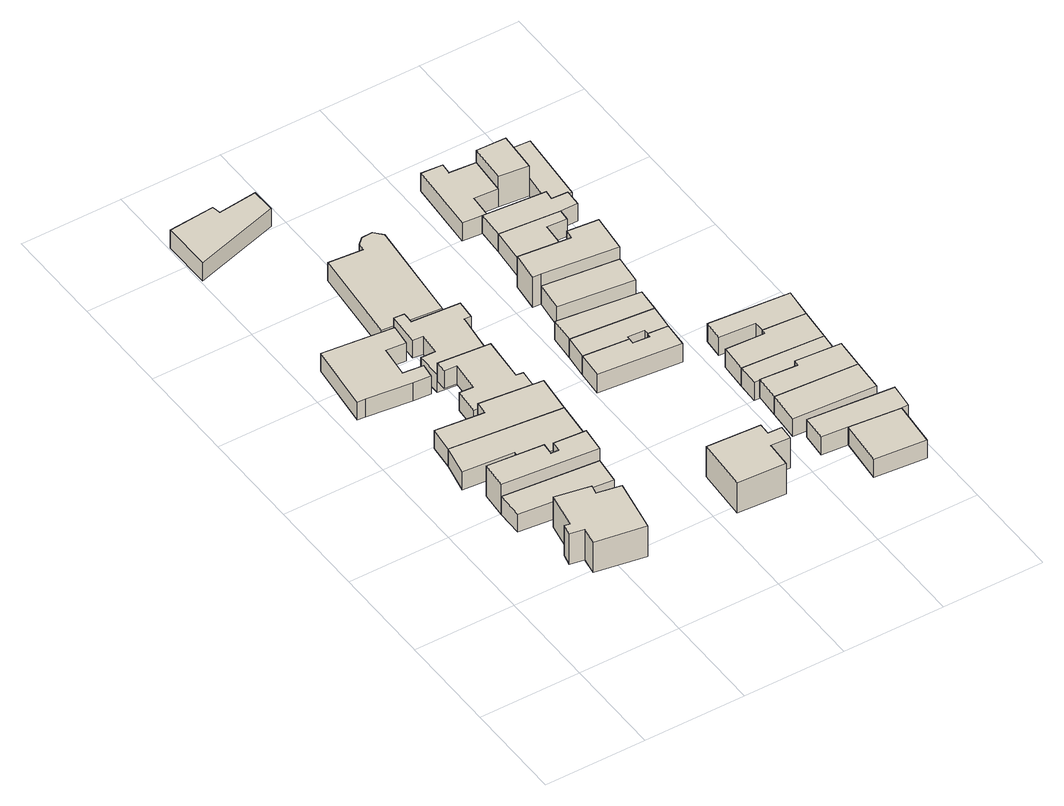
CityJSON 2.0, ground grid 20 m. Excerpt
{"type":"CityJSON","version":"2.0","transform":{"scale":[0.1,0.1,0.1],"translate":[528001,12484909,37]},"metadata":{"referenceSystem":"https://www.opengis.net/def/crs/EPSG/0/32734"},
"CityObjects":{
"building1":{"type":"Building","attributes":{"address":"59 Upper Park Road Walmer Estate Cape Town","building":"house","building:levels":2,"building_height":6.9,"plus_code":"4FRW3C8V+9G8","ground_height":65,"roof_height":71.9},"geometry":[{"type":"Solid","lod":"1","boundaries":[[[[0,1,2,3]],[[1,4,5,2]],[[4,6,7,5]],[[6,8,9,7]],[[8,10,11,9]],[[10,12,13,11]],[[12,14,15,13]],[[14,16,17,15]],[[16,18,19,17]],[[18,0,3,19]],[[3,2,5,7,9,11,13,15,17,19]],[[18,16,14,12,10,8,6,4,1,0]]]]}]},
"building2":{"type":"Building","attributes":{"address":"57 Upper Park Road Walmer Estate Cape Town","building":"house","building:levels":1,"building_height":4.1,"plus_code":"4FRW3C8V+CG9","ground_height":61.84,"roof_height":65.94},"geometry":[{"type":"Solid","lod":"1","boundaries":[[[[20,21,22,23]],[[21,24,25,22]],[[24,26,27,25]],[[26,20,23,27]],[[23,22,25,27]],[[26,24,21,20]]]]}]},
"building3":{"type":"Building","attributes":{"address":"55 Upper Park Road Walmer Estate Cape Town","building":"house","building:levels":2,"building_height":6.9,"plus_code":"4FRW3C8V+CGP","ground_height":61.84,"roof_height":68.74},"geometry":[{"type":"Solid","lod":"1","boundaries":[[[[21,20,28,29]],[[20,30,31,28]],[[30,32,33,31]],[[32,34,35,33]],[[34,36,37,35]],[[36,38,39,37]],[[38,40,41,39]],[[40,21,29,41]],[[29,28,31,33,35,37,39,41]],[[40,38,36,34,32,30,20,21]]]]}]},
"building4":{"type":"Building","attributes":{"address":"53 Upper Park Road Walmer Estate Cape Town","building":"house","building:levels":1,"building_height":4.1,"plus_code":"4FRW3C8V+FG9","ground_height":61.84,"roof_height":65.94},"geometry":[{"type":"Solid","lod":"1","boundaries":[[[[42,43,44,45]],[[43,46,47,44]],[[46,48,49,47]],[[48,50,51,49]],[[50,52,53,51]],[[52,42,45,53]],[[45,44,47,49,51,53]],[[52,50,48,46,43,42]]]]}]},
"building5":{"type":"Building","attributes":{"address":"51 Upper Park Road Walmer Estate Cape Town","building":"house","building:levels":1,"building_height":4.1,"plus_code":"4FRW3C8V+FGX","ground_height":61.84,"roof_height":65.94},"geometry":[{"type":"Solid","lod":"1","boundaries":[[[[42,52,53,45]],[[52,54,55,53]],[[54,56,57,55]],[[56,58,59,57]],[[58,60,61,59]],[[60,42,45,61]],[[45,53,55,57,59,61]],[[60,58,56,54,52,42]]]]}]},
"building6":{"type":"Building","attributes":{"address":"49 Upper Park Road Walmer Estate Cape Town","building":"house","building:levels":1,"building_height":4.1,"plus_code":"4FRW3C8V+HGJ","ground_height":55.81,"roof_height":59.91},"geometry":[{"type":"Solid","lod":"1","boundaries":[[[[62,63,64,65]],[[63,66,67,64]],[[66,68,69,67]],[[68,70,71,69]],[[70,72,73,71]],[[72,74,75,73]],[[74,76,77,75]],[[76,78,79,77]],[[78,80,81,79]],[[80,62,65,81]],[[65,64,67,69,71,73,75,77,79,81]],[[80,78,76,74,72,70,68,66,63,62]]]]}]},
"building7":{"type":"Building","attributes":{"address":"52 Upper Coventry Road Walmer Estate Cape Town","building":"house","building:levels":1,"building_height":4.1,"plus_code":"4FRW3C8V+GHW","ground_height":58.74,"roof_height":62.84},"geometry":[{"type":"Solid","lod":"1","boundaries":[[[[82,83,84,85]],[[83,86,87,84]],[[86,88,89,87]],[[88,90,91,89]],[[90,92,93,91]],[[92,94,95,93]],[[94,96,97,95]],[[96,98,99,97]],[[98,100,101,99]],[[100,82,85,101]],[[85,84,87,89,91,93,95,97,99,101]],[[100,98,96,94,92,90,88,86,83,82]]]]}]},
"building8":{"type":"Building","attributes":{"address":"45 Upper Park Road Walmer Estate Cape Town","building":"house","building:levels":1,"building_height":4.1,"plus_code":"4FRW3C8V+QG3","ground_height":52.94,"roof_height":57.04},"geometry":[{"type":"Solid","lod":"1","boundaries":[[[[102,103,104,105]],[[103,106,107,104]],[[106,108,109,107]],[[108,110,111,109]],[[110,112,113,111]],[[112,102,105,113]],[[105,104,107,109,111,113]],[[112,110,108,106,103,102]]]]}]},
"building9":{"type":"Building","attributes":{"address":"50 Upper Coventry Road Walmer Estate Cape Town","building":"house","building:levels":1,"building_height":4.1,"plus_code":"4FRW3C8V+HHP","ground_height":56.16,"roof_height":60.26},"geometry":[{"type":"Solid","lod":"1","boundaries":[[[[114,115,116,117]],[[115,118,119,116]],[[118,120,121,119]],[[120,122,123,121]],[[122,124,125,123]],[[124,126,127,125]],[[126,128,129,127]],[[128,130,131,129]],[[130,132,133,131]],[[132,134,135,133]],[[134,136,137,135]],[[136,114,117,137]],[[117,116,119,121,123,125,127,129,131,133,135,137]],[[136,134,132,130,128,126,124,122,120,118,115,114]]]]}]},
"building10":{"type":"Building","attributes":{"address":"85 Upper Coventry Road Walmer Estate Cape Town","building":"house","building:levels":2,"building_height":6.9,"plus_code":"4FRW3C8V+9M2","ground_height":65.37,"roof_height":72.27},"geometry":[{"type":"Solid","lod":"1","boundaries":[[[[138,139,140,141]],[[139,142,143,140]],[[142,144,145,143]],[[144,146,147,145]],[[146,148,149,147]],[[148,150,151,149]],[[150,152,153,151]],[[152,138,141,153]],[[141,140,143,145,147,149,151,153]],[[152,150,148,146,144,142,139,138]]]]}]},
"building11":{"type":"Building","attributes":{"address":"17 Lever Street Walmer Estate Cape Town","building":"house","building:levels":1,"building_height":4.1,"plus_code":"4FRW3C8V+MH4","ground_height":53.2,"roof_height":57.3},"geometry":[{"type":"Solid","lod":"1","boundaries":[[[[154,155,156,157]],[[155,158,159,156]],[[158,160,161,159]],[[160,162,163,161]],[[162,164,165,163]],[[164,166,167,165]],[[166,168,169,167]],[[168,154,157,169]],[[157,156,159,161,163,165,167,169]],[[168,166,164,162,160,158,155,154]]]]}]},
"building12":{"type":"Building","attributes":{"address":"75 Upper Coventry Road Walmer Estate Cape Town","building":"house","building:levels":1,"building_height":4.1,"plus_code":"4FRW3C8V+FMV","ground_height":59.08,"roof_height":63.18},"geometry":[{"type":"Solid","lod":"1","boundaries":[[[[170,171,172,173]],[[171,174,175,172]],[[174,176,177,175]],[[176,178,179,177]],[[178,180,181,179]],[[180,182,183,181]],[[182,184,185,183]],[[184,170,173,185]],[[173,172,175,177,179,181,183,185]],[[184,182,180,178,176,174,171,170]]]]}]},
"building13":{"type":"Building","attributes":{"address":"73 Upper Coventry Road Walmer Estate Cape Town","building":"house","building:levels":1,"building_height":4.1,"plus_code":"4FRW3C8V+GM8","ground_height":59.08,"roof_height":63.18},"geometry":[{"type":"Solid","lod":"1","boundaries":[[[[186,187,188,189]],[[187,170,173,188]],[[170,184,185,173]],[[184,190,191,185]],[[190,192,193,191]],[[192,178,179,193]],[[178,176,177,179]],[[176,186,189,177]],[[189,188,173,185,191,193,179,177]],[[176,178,192,190,184,170,187,186]]]]}]},
"building14":{"type":"Building","attributes":{"address":"71 Upper Coventry Road Walmer Estate Cape Town","building":"house","building:levels":1,"building_height":4.1,"plus_code":"4FRW3C8V+GMP","ground_height":59.08,"roof_height":63.18},"geometry":[{"type":"Solid","lod":"1","boundaries":[[[[187,186,189,188]],[[186,194,195,189]],[[194,196,197,195]],[[196,187,188,197]],[[188,189,195,197]],[[196,194,186,187]]]]}]},
"building15":{"type":"Building","attributes":{"address":"70 Upper Duke Street Walmer Estate Cape Town","building":"house","building:levels":1,"building_height":4.1,"plus_code":"4FRW3C8V+8QJ","ground_height":65.81,"roof_height":69.91},"geometry":[{"type":"Solid","lod":"1","boundaries":[[[[198,199,200,201]],[[199,202,203,200]],[[202,204,205,203]],[[204,198,201,205]],[[201,200,203,205]],[[204,202,199,198]]]]}]},
"building16":{"type":"Building","attributes":{"address":"68 Upper Duke Street Walmer Estate Cape Town","building":"house","building:levels":1,"building_height":4.1,"plus_code":"4FRW3C8V+9Q2","ground_height":65.81,"roof_height":69.91},"geometry":[{"type":"Solid","lod":"1","boundaries":[[[[199,198,201,200]],[[198,206,207,201]],[[206,208,209,207]],[[208,210,211,209]],[[210,212,213,211]],[[212,199,200,213]],[[200,201,207,209,211,213]],[[212,210,208,206,198,199]]]]}]},
"building17":{"type":"Building","attributes":{"address":"66A Upper Duke Street Walmer Estate Cape Town","building":"house","building:levels":1,"building_height":4.1,"plus_code":"4FRW3C8V+9PQ","ground_height":65.81,"roof_height":69.91},"geometry":[{"type":"Solid","lod":"1","boundaries":[[[[214,215,216,217]],[[215,218,219,216]],[[218,220,221,219]],[[220,214,217,221]],[[217,216,219,221]],[[220,218,215,214]]]]}]},
"building18":{"type":"Building","attributes":{"address":"69 Upper Coventry Road Walmer Estate Cape Town","building":"house","building:levels":1,"building_height":4.1,"plus_code":"4FRW3C8V+HM9","ground_height":59.08,"roof_height":63.18},"geometry":[{"type":"Solid","lod":"1","boundaries":[[[[222,223,224,225]],[[223,226,227,224]],[[226,228,229,227]],[[228,222,225,229]],[[225,224,227,229]],[[228,226,223,222]]]]}]},
"building19":{"type":"Building","attributes":{"address":"66 Upper Duke Street Walmer Estate Cape Town","building":"house","building:levels":1,"building_height":4.1,"plus_code":"4FRW3C8V+CP5","ground_height":65.81,"roof_height":69.91},"geometry":[{"type":"Solid","lod":"1","boundaries":[[[[230,231,232,233]],[[231,234,235,232]],[[234,236,237,235]],[[236,215,216,237]],[[215,214,217,216]],[[214,230,233,217]],[[233,232,235,237,216,217]],[[214,215,236,234,231,230]]]]}]},
"building20":{"type":"Building","attributes":{"address":"67 Upper Coventry Road Walmer Estate Cape Town","building":"house","building:levels":2,"building_height":6.9,"plus_code":"4FRW3C8V+HMQ","ground_height":59.08,"roof_height":65.98},"geometry":[{"type":"Solid","lod":"1","boundaries":[[[[223,222,238,239]],[[222,240,241,238]],[[240,242,243,241]],[[242,244,245,243]],[[244,246,247,245]],[[246,248,249,247]],[[248,223,239,249]],[[239,238,241,243,245,247,249]],[[248,246,244,242,240,222,223]]]]}]},
"building21":{"type":"Building","attributes":{"address":"64 Upper Duke Street Walmer Estate Cape Town","building":"house","building:levels":1,"building_height":4.1,"plus_code":"4FRW3C8V+CQC","ground_height":62.55,"roof_height":66.65},"geometry":[{"type":"Solid","lod":"1","boundaries":[[[[250,251,252,253]],[[251,254,255,252]],[[254,256,257,255]],[[256,258,259,257]],[[258,260,261,259]],[[260,250,253,261]],[[253,252,255,257,259,261]],[[260,258,256,254,251,250]]]]}]},
"building22":{"type":"Building","attributes":{"address":"Upper Coventry Road Walmer Estate Cape Town","building":"house","building:levels":1,"building_height":4.1,"plus_code":"4FRW3C8V+JM8","ground_height":56.48,"roof_height":60.58},"geometry":[{"type":"Solid","lod":"1","boundaries":[[[[262,263,264,265]],[[263,266,267,264]],[[266,268,269,267]],[[268,270,271,269]],[[270,272,273,271]],[[272,262,265,273]],[[265,264,267,269,271,273]],[[272,270,268,266,263,262]]]]}]},
"building23":{"type":"Building","attributes":{"address":"62 Upper Duke Street Walmer Estate Cape Town","building":"house","building:levels":1,"building_height":4.1,"plus_code":"4FRW3C8V+CQR","ground_height":62.55,"roof_height":66.65},"geometry":[{"type":"Solid","lod":"1","boundaries":[[[[274,275,276,277]],[[275,278,279,276]],[[278,280,281,279]],[[280,251,252,281]],[[251,250,253,252]],[[250,274,277,253]],[[277,276,279,281,252,253]],[[250,251,280,278,275,274]]]]}]},
"building24":{"type":"Building","attributes":{"address":"60 Upper Duke Street Walmer Estate Cape Town","building":"house","building:levels":1,"building_height":4.1,"plus_code":"4FRW3C8V+FQC","ground_height":62.55,"roof_height":66.65},"geometry":[{"type":"Solid","lod":"1","boundaries":[[[[275,274,277,276]],[[274,282,283,277]],[[282,284,285,283]],[[284,286,287,285]],[[286,288,289,287]],[[288,275,276,289]],[[276,277,283,285,287,289]],[[288,286,284,282,274,275]]]]}]},
"building25":{"type":"Building","attributes":{"address":"15 Lever Street Walmer Estate Cape Town","building":"house","building:levels":1,"building_height":4.1,"plus_code":"4FRW3C8V+MMX","ground_height":53.61,"roof_height":57.71},"geometry":[{"type":"Solid","lod":"1","boundaries":[[[[290,291,292,293]],[[291,294,295,292]],[[294,296,297,295]],[[296,298,299,297]],[[298,300,301,299]],[[300,302,303,301]],[[302,304,305,303]],[[304,290,293,305]],[[293,292,295,297,299,301,303,305]],[[304,302,300,298,296,294,291,290]]]]}]},
"building26":{"type":"Building","attributes":{"address":"Upper Coventry Road Walmer Estate Cape Town","building":"house","building:levels":1,"building_height":4.1,"plus_code":"4FRW3C8V+JPR","ground_height":56.48,"roof_height":60.58},"geometry":[{"type":"Solid","lod":"1","boundaries":[[[[263,262,265,264]],[[262,306,307,265]],[[306,308,309,307]],[[308,310,311,309]],[[310,312,313,311]],[[312,314,315,313]],[[314,263,264,315]],[[264,265,307,309,311,313,315]],[[314,312,310,308,306,262,263]]]]}]},
"building27":{"type":"Building","attributes":{"address":"13 Lever Street Walmer Estate Cape Town","building":"house","building:levels":2,"building_height":6.9,"plus_code":"4FRW3C8V+MPV","ground_height":53.61,"roof_height":60.51},"geometry":[{"type":"Solid","lod":"1","boundaries":[[[[316,290,317,318]],[[290,304,319,317]],[[304,320,321,319]],[[320,316,318,321]],[[318,317,319,321]],[[320,304,290,316]]]]}]},
"building28":{"type":"Building","attributes":{"address":"11 Lever Street Walmer Estate Cape Town","building":"house","building:levels":1,"building_height":4.1,"plus_code":"4FRW3C8V+MPX","ground_height":53.61,"roof_height":57.71},"geometry":[{"type":"Solid","lod":"1","boundaries":[[[[316,320,322,323]],[[320,324,325,322]],[[324,326,327,325]],[[326,328,329,327]],[[328,316,323,329]],[[323,322,325,327,329]],[[328,326,324,320,316]]]]}]}
},
"vertices":[
[202,176,123],[155,185,123],[155,185,192],[202,176,192],[159,203,123],[159,203,192],[90,216,123],[90,216,192],[77,145,123],[77,145,192],[67,147,123],[67,147,192],[62,124,123],[62,124,192],[90,119,123],[90,119,192],[84,85,123],[84,85,192],[183,68,123],[183,68,192],
[240,302,91],[53,319,91],[53,319,132],[240,302,132],[52,267,91],[52,267,132],[234,249,91],[234,249,132],
[240,302,160],[53,319,160],[245,351,91],[245,351,160],[182,356,91],[182,356,160],[180,336,91],[180,336,160],[165,337,91],[165,337,160],[167,361,91],[167,361,160],[57,371,91],[57,371,160],
[44,466,91],[32,405,91],[32,405,132],[44,466,132],[132,397,91],[132,397,132],[133,372,91],[133,372,132],[254,359,91],[254,359,132],[262,444,91],[262,444,132],
[270,519,91],[270,519,132],[146,532,91],[146,532,132],[144,507,91],[144,507,132],[49,517,91],[49,517,132],
[31,699,31],[119,689,31],[119,689,72],[31,699,72],[154,686,31],[154,686,72],[158,715,31],[158,715,72],[118,719,31],[118,719,72],[125,781,31],[125,781,72],[164,777,31],[164,777,72],[169,820,31],[169,820,72],[30,835,31],[30,835,72],[15,700,31],[15,700,72],
[264,672,60],[163,681,60],[163,681,101],[264,672,101],[162,659,60],[162,659,101],[186,657,60],[186,657,101],[181,598,60],[181,598,101],[154,600,60],[154,600,101],[150,550,60],[150,550,101],[267,541,60],[267,541,101],[271,582,60],[271,582,101],[257,584,60],[257,584,101],
[94,1262,2],[3,1254,2],[3,1254,43],[94,1262,43],[4,1156,2],[4,1156,43],[174,1205,2],[174,1205,43],[173,1253,2],[173,1253,43],[97,1245,2],[97,1245,43],
[163,681,34],[264,672,34],[264,672,75],[163,681,75],[276,770,34],[276,770,75],[289,769,34],[289,769,75],[292,807,34],[292,807,75],[198,814,34],[198,814,75],[199,836,34],[199,836,75],[179,838,34],[179,838,75],[175,774,34],[175,774,75],[195,772,34],[195,772,75],[191,730,34],[191,730,75],[163,731,34],[163,731,75],
[365,72,126],[460,67,126],[460,67,195],[365,72,195],[463,118,126],[463,118,195],[501,116,126],[501,116,195],[503,146,126],[503,146,195],[476,147,126],[476,147,195],[477,170,126],[477,170,195],[371,176,126],[371,176,195],
[277,839,5],[296,1044,5],[296,1044,46],[277,839,46],[282,1060,5],[282,1060,46],[260,1059,5],[260,1059,46],[247,1047,5],[247,1047,46],[246,1033,5],[246,1033,46],[178,1039,5],[178,1039,46],[161,849,5],[161,849,46],
[373,558,63],[369,506,63],[369,506,105],[373,558,105],[531,491,63],[531,491,105],[535,541,63],[535,541,105],[496,544,63],[496,544,105],[495,536,63],[495,536,105],[462,539,63],[462,539,105],[463,550,63],[463,550,105],
[540,590,63],[378,605,63],[378,605,105],[540,590,105],[463,556,63],[463,556,105],[496,553,63],[496,553,105],
[544,636,63],[544,636,105],[382,655,63],[382,655,105],
[711,96,131],[611,106,131],[611,106,172],[711,96,172],[602,15,131],[602,15,172],[703,6,131],[703,6,172],
[725,96,131],[725,96,172],[730,145,131],[730,145,172],[563,160,131],[563,160,172],[559,110,131],[559,110,172],
[710,227,131],[548,237,131],[548,237,172],[710,227,172],[544,174,131],[544,174,172],[706,164,131],[706,164,172],
[558,724,63],[411,741,63],[411,741,105],[558,724,105],[404,683,63],[404,683,105],[552,666,63],[552,666,105],
[714,285,131],[625,292,131],[625,292,172],[714,285,172],[624,280,131],[624,280,172],[551,286,131],[551,286,172],
[558,724,132],[411,741,132],[566,800,63],[566,800,132],[505,806,63],[505,806,132],[503,788,63],[503,788,132],[401,799,63],[401,799,132],[395,742,63],[395,742,132],
[720,346,98],[560,356,98],[560,356,139],[720,346,139],[558,314,98],[558,314,139],[625,310,98],[625,310,139],[625,292,98],[625,292,139],[714,285,98],[714,285,139],
[556,902,38],[437,912,38],[437,912,78],[556,902,78],[429,825,38],[429,825,78],[510,818,38],[510,818,78],[515,882,38],[515,882,78],[554,879,38],[554,879,78],
[725,409,98],[641,415,98],[641,415,139],[725,409,139],[640,406,98],[640,406,139],[563,410,98],[563,410,139],
[731,466,98],[731,466,139],[573,479,98],[573,479,139],[570,440,98],[570,440,139],[641,435,98],[641,435,139],
[520,1105,9],[468,1109,9],[468,1109,50],[520,1105,50],[470,1131,9],[470,1131,50],[428,1134,9],[428,1134,50],[418,993,9],[418,993,50],[465,989,9],[465,989,50],[468,1033,9],[468,1033,50],[515,1030,9],[515,1030,50],
[590,901,38],[590,901,78],[592,934,38],[592,934,78],[560,936,38],[560,936,78],[562,955,38],[562,955,78],[440,965,38],[440,965,78],
[578,1103,9],[520,1105,78],[578,1103,78],[515,1030,78],[573,1024,9],[573,1024,78],
[573,1024,50],[578,1103,50],[567,958,9],[567,958,50],[614,955,9],[614,955,50],[625,1100,9],[625,1100,50]
]}
